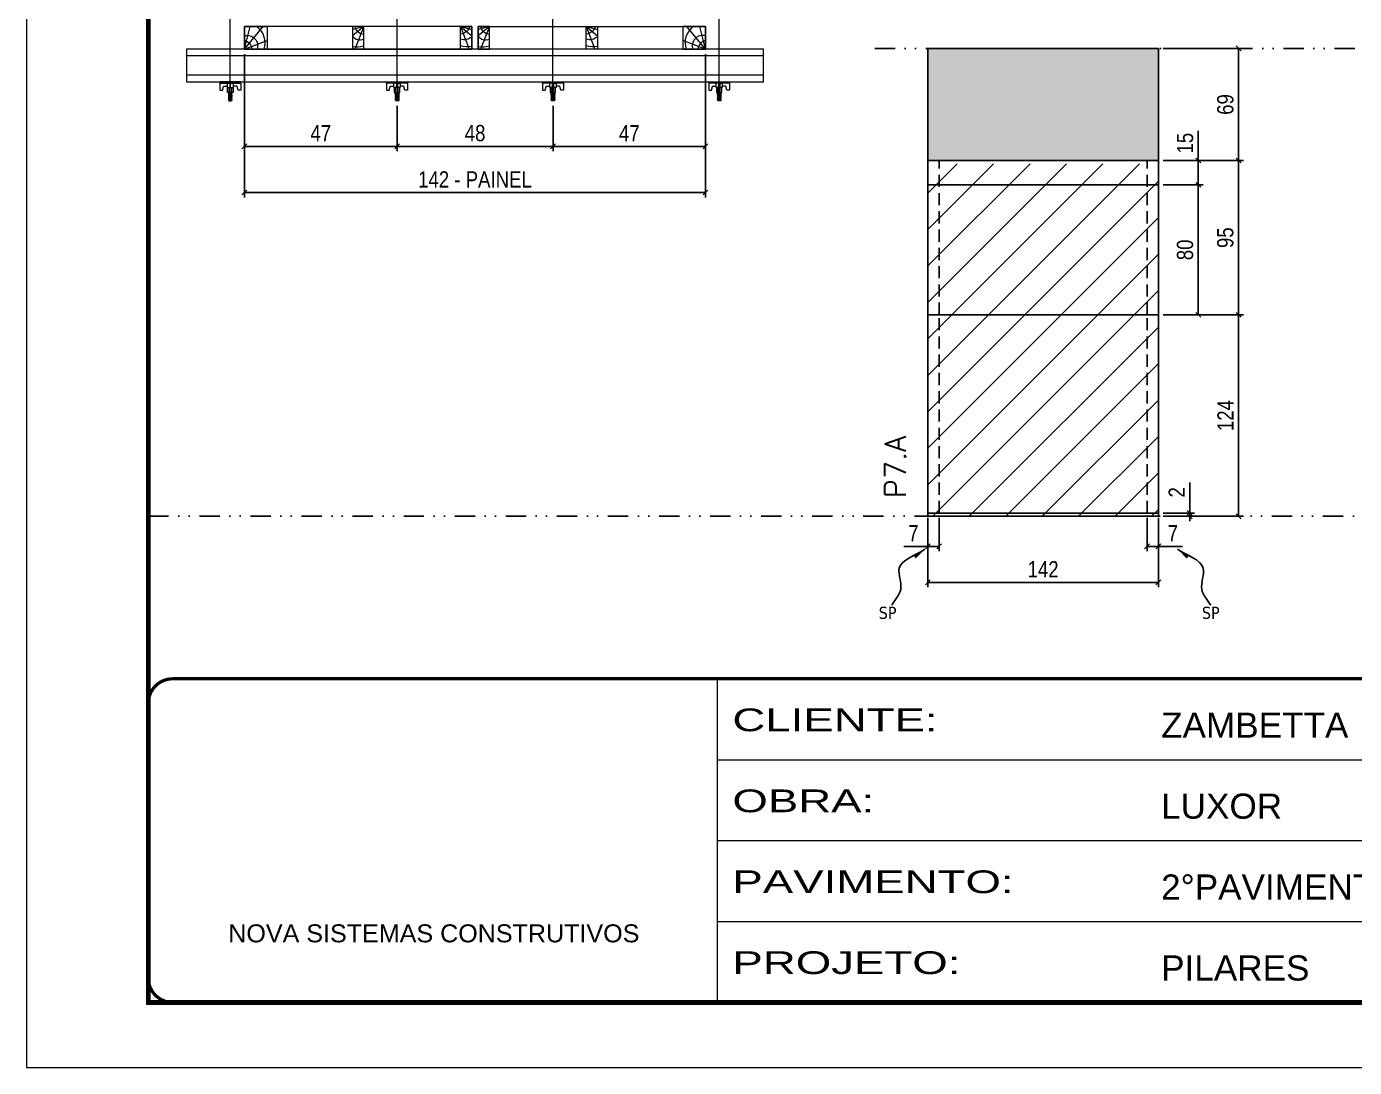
# Model space of a CAD drawing. Extents: x 14400 to 24104, y -21631 to 6985.
# Drawn here: x 16012 to 16830, y 2489 to 3130 of the extents above; entities that cross this region are included whole.
import ezdxf

# ---------------------------------------------------------------- set-up
doc = ezdxf.new("R2010")
doc.units = 0
for name, pattern in [('CONTINUO', [0]), ('DASHED', [0.75, 0.5, -0.25]), ('DIVIDE2', [0.625, 0.25, -0.125, 0, -0.125, 0, -0.125]), ('HIDDEN', [0.375, 0.25, -0.125])]:
    doc.linetypes.add(name, pattern=pattern)
for name, color, linetype in [('COTA', 241, 'Continuous'), ('MEIO_PONT', 93, 'Continuous'), ('Nível', 160, 'Continuous'), ('Painéis', 200, 'Continuous'), ('SARR_2.2x7', 40, 'Continuous'), ('texto', 7, 'Continuous')]:
    doc.layers.add(name, color=color, linetype=linetype)
for name, color, linetype, lineweight in [('Folhas', 255, 'Continuous', 9), ('Hachura', 251, 'Continuous', 9), ('Madeira', 126, 'Continuous', 18), ('Perfil Metálico', 224, 'Continuous', 18), ('SARRAFO DE PRESSAO', 251, 'DASHED', 9), ('Texto Seção', 7, 'Continuous', 15)]:
    doc.layers.add(name, color=color, linetype=linetype, lineweight=lineweight)
doc.styles.add('ARIAL', font='arial.ttf')
doc.styles.add('COTA TECNICA', font='techl___.ttf', dxfattribs={"height": 10})
doc.styles.add('COTA TECNICA 2X', font='techl___.ttf', dxfattribs={"height": 10})
doc.styles.add('COTA TECNICA-50', font='techl___.ttf', dxfattribs={"height": 10})
doc.styles.add('REGUA-120', font='ROMANS.shx', dxfattribs={"height": 15})
doc.styles.get("Standard").update_dxf_attribs({"font": 'arial.ttf'})
doc.styles.add('Tecnologia', font='')
doc.styles.get('Tecnologia').set_extended_font_data('Forgotten Futurist')
doc.dimstyles.new('COTA PAINEL-50', dxfattribs={"dimtxt": 10, "dimasz": 3, "dimexe": 3, "dimexo": 3, "dimgap": 3, "dimtad": 1, "dimdec": 1, "dimzin": 12, "dimdsep": 46, "dimtxsty": 'COTA TECNICA-50', "dimblk1": 'OBLIQUE', "dimblk2": 'OBLIQUE', "dimsah": 1, "dimcen": 0.9, "dimclrd": 4, "dimclre": 4, "dimclrt": 240, "dimadec": 1, "dimazin": 3, "dimtfac": 1, "dimtdec": 1, "dimtmove": 0, "dimatfit": 3, "dimfxl": 1, "dimtolj": 1, "dimtzin": 12, "dimarcsym": 0})
doc.dimstyles.new('PAINEL', dxfattribs={"dimtxt": 10, "dimasz": 3, "dimexe": 3, "dimexo": 3, "dimgap": 3, "dimtad": 1, "dimdec": 1, "dimzin": 12, "dimdsep": 46, "dimtxsty": 'COTA TECNICA', "dimblk1": 'OBLIQUE', "dimblk2": 'OBLIQUE', "dimsah": 1, "dimcen": 0.9, "dimclrd": 4, "dimclre": 4, "dimclrt": 240, "dimadec": 1, "dimazin": 3, "dimtfac": 1, "dimtdec": 1, "dimtmove": 0, "dimatfit": 3, "dimfxl": 1, "dimtolj": 1, "dimtzin": 12, "dimarcsym": 0})
doc.dimstyles.new('SECAO PILAR', dxfattribs={"dimtxt": 10, "dimasz": 3, "dimexe": 3, "dimexo": 3, "dimgap": 3, "dimtad": 1, "dimdec": 1, "dimlfac": 0.5, "dimzin": 12, "dimdsep": 46, "dimtxsty": 'COTA TECNICA 2X', "dimblk1": 'OBLIQUE', "dimblk2": 'OBLIQUE', "dimsah": 1, "dimcen": 0.9, "dimclrd": 256, "dimclre": 256, "dimclrt": 256, "dimadec": 1, "dimazin": 3, "dimtfac": 1, "dimtdec": 1, "dimtmove": 0, "dimatfit": 3, "dimfxl": 1, "dimtolj": 1, "dimtzin": 12, "dimarcsym": 0})
doc.dimstyles.get("Standard").update_dxf_attribs({"dimtxt": 0.18, "dimasz": 0.18, "dimexe": 0.18, "dimexo": 0.0625, "dimgap": 0.09, "dimtad": 0, "dimtih": 1, "dimtoh": 1, "dimdec": 4, "dimzin": 0, "dimdsep": 46, "dimtxsty": 'Standard', "dimcen": 0.09, "dimadec": 0, "dimazin": 0, "dimtfac": 1, "dimtdec": 4, "dimtofl": 0, "dimtmove": 0, "dimatfit": 3, "dimfxl": 1, "dimtolj": 1, "dimtzin": 0, "dimarcsym": 0})

# ---------------------------------------------------------------- blocks, each defined once
blk = doc.blocks.new('9999999999')
at = {"color": 30, "linetype": 'CONTINUO'}
for p, q in [((98564.56, 34230.21), (98564.56, 34429.45)), ((98564.56, 34379.64), (99583.98, 34379.64)), ((98564.56, 34329.83), (99487.98, 34329.83)), ((98564.56, 34280.02), (99487.98, 34280.02))]:
    blk.add_line(p, q, dxfattribs=at)
at = {"color": 30, "linetype": 'CONTINUO', "const_width": 2}
blk.add_lwpolyline([(99583.98, 34230.21), (99583.98, 34414.45, 0.414214), (99568.98, 34429.45), (98228.98, 34429.45, 0.414214), (98213.98, 34414.45), (98213.98, 34245.21, 0.414214), (98228.98, 34230.21), (99583.98, 34230.21)], format="xyb", dxfattribs=at)
at = {"layer": 'Folhas'}
blk.add_lwpolyline([(98138.98, 34190.21), (99623.98, 34190.21), (99623.98, 35240.21), (98138.98, 35240.21)], close=True, dxfattribs=at)
at = {"layer": 'Folhas', "color": 30, "const_width": 3}
blk.add_lwpolyline([(98213.98, 34230.21), (99583.98, 34230.21), (99583.98, 35200.21), (98213.98, 35200.21)], close=True, dxfattribs=at)
at = {"color": 7, "linetype": 'Continuous', "ltscale": 5, "style": 'ARIAL'}
for s, height, p in [('ZAMBETTA', 15.483, (98837.68, 34393.13)), ('LUXOR', 15.483, (98837.68, 34343.32)), ('2°PAVIMENTO - 1°ETAPA', 15.4829, (98837.68, 34293.51)), ('NOVA SISTEMAS CONSTRUTIVOS', 11.0592, (98263.19, 34267.21)), ('PILARES', 15.483, (98837.68, 34243.7))]:
    blk.add_text(s, height=height, dxfattribs=at).set_placement(p)
at = {"layer": 'Folhas', "color": 7, "style": 'Tecnologia', "width": 1.5}
for s, p in [('CLIENTE:', (98573.65, 34397.17)), ('OBRA:', (98573.65, 34347.31)), ('PAVIMENTO:', (98573.65, 34297.5)), ('PROJETO:', (98573.65, 34247.69))]:
    blk.add_text(s, height=14, dxfattribs=at).set_placement(p)
blk = doc.blocks.new('_Oblique')
at = {"color": 0, "linetype": 'ByBlock', "lineweight": -2}
blk.add_line((-0.5, -0.5), (0.5, 0.5), dxfattribs=at)
blk = doc.blocks.new('*D829')
at = {"layer": 'COTA', "lineweight": -2, "transparency": 16777216}
for p, q in [((16146.11, 3112.76), (16146.11, 3024.59)), ((16430.11, 3112.8), (16430.11, 3024.59)), ((16146.11, 3027.59), (16430.11, 3027.59))]:
    blk.add_line(p, q, dxfattribs=at)
at = {"layer": 'Defpoints', "color": 0, "transparency": 16777216}
for p in [(16146.11, 3115.76), (16430.11, 3115.8), (16430.11, 3027.59)]:
    blk.add_point(p, dxfattribs=at)
at = {"layer": 'COTA', "lineweight": -2, "transparency": 16777216, "xscale": 3, "yscale": 3, "zscale": 3, "rotation": 180}
blk.add_blockref('_Oblique', (16146.11, 3027.59), dxfattribs=at)
at = {"layer": 'COTA', "lineweight": -2, "transparency": 16777216, "xscale": 3, "yscale": 3, "zscale": 3}
blk.add_blockref('_Oblique', (16430.11, 3027.59), dxfattribs=at)
at = {"layer": 'COTA', "transparency": 16777216, "insert": (16288.11, 3035.66), "char_height": 10, "attachment_point": 5, "style": 'COTA TECNICA 2X'}
blk.add_mtext('\\A1;142 - PAINEL', dxfattribs=at)
blk = doc.blocks.new('*D830')
at = {"layer": 'COTA', "lineweight": -2, "transparency": 16777216}
for p, q in [((16146.11, 3112.75), (16146.11, 3053.01)), ((16240.18, 3080.98), (16240.18, 3053.01)), ((16146.11, 3056.01), (16240.18, 3056.01))]:
    blk.add_line(p, q, dxfattribs=at)
at = {"layer": 'Defpoints', "color": 0, "transparency": 16777216}
for p in [(16146.11, 3115.75), (16240.18, 3083.98), (16240.18, 3056.01)]:
    blk.add_point(p, dxfattribs=at)
at = {"layer": 'COTA', "lineweight": -2, "transparency": 16777216, "xscale": 3, "yscale": 3, "zscale": 3, "rotation": 180}
blk.add_blockref('_Oblique', (16146.11, 3056.01), dxfattribs=at)
at = {"layer": 'COTA', "lineweight": -2, "transparency": 16777216, "xscale": 3, "yscale": 3, "zscale": 3}
blk.add_blockref('_Oblique', (16240.18, 3056.01), dxfattribs=at)
at = {"layer": 'COTA', "transparency": 16777216, "insert": (16193.15, 3064.09), "char_height": 10, "attachment_point": 5, "style": 'COTA TECNICA 2X'}
blk.add_mtext('\\A1;47', dxfattribs=at)
blk = doc.blocks.new('*D831')
at = {"layer": 'COTA', "lineweight": -2, "transparency": 16777216}
for p, q in [((16430.11, 3112.75), (16430.11, 3053.01)), ((16336.18, 3080.98), (16336.18, 3053.01)), ((16336.18, 3056.01), (16430.11, 3056.01))]:
    blk.add_line(p, q, dxfattribs=at)
at = {"layer": 'Defpoints', "color": 0, "transparency": 16777216}
for p in [(16430.11, 3115.75), (16336.18, 3083.98), (16430.11, 3056.01)]:
    blk.add_point(p, dxfattribs=at)
at = {"layer": 'COTA', "lineweight": -2, "transparency": 16777216, "xscale": 3, "yscale": 3, "zscale": 3, "rotation": 180}
blk.add_blockref('_Oblique', (16336.18, 3056.01), dxfattribs=at)
at = {"layer": 'COTA', "lineweight": -2, "transparency": 16777216, "xscale": 3, "yscale": 3, "zscale": 3}
blk.add_blockref('_Oblique', (16430.11, 3056.01), dxfattribs=at)
at = {"layer": 'COTA', "transparency": 16777216, "insert": (16383.15, 3064.09), "char_height": 10, "attachment_point": 5, "style": 'COTA TECNICA 2X'}
blk.add_mtext('\\A1;47', dxfattribs=at)
blk = doc.blocks.new('C')
at = {"layer": 'Hachura', "color": 0}
for p, q in [((0, 3.22), (0, -3.22)), ((0.45, 3.22), (0, 3.22)), ((0.46, 3.16), (0, 3.16)), ((0.46, 3.05), (0, 3.05)), ((0.46, 2.88), (0, 2.88)), ((0, 2.75), (0, -1.16)), ((0.46, 2.65), (0, 2.65)), ((0.46, 2.23), (0, 2.23)), ((0.46, 1.51), (0, 1.51)), ((0.39, 0.49), (0.17, 0.49)), ((0.45, -3.23), (0.45, 3.22)), ((0.45, 3.22), (2.58, 3.22)), ((1.74, 0.97), (0.45, 0.97)), ((1.45, 0.1), (0.45, 0.1)), ((1.35, 1.94), (1.35, 0.96)), ((2.58, 2.39), (1.47, 2.09)), ((1.74, -0.97), (1.74, 0.97)), ((1.74, 0.97), (1.74, 0.84)), ((1.74, 0.97), (1.74, 0.84)), ((1.74, 0.84), (3.35, 0.84)), ((3.35, 0.45), (1.74, 0.45)), ((2.58, 3.22), (2.58, 2.39)), ((3.32, 0.84), (3.32, -0.84)), ((3.35, 0.84), (3.35, -0.84)), ((3.68, 0.45), (3.35, 0.45)), ((3.84, -0.52), (3.35, 0.45)), ((3.35, 0.06), (3.67, -0.57)), ((3.68, 0.45), (4.16, -0.52)), ((3.72, 0.5), (4.25, -0.57)), ((4.37, -0.55), (3.83, 0.53)), ((4.15, 0.45), (3.93, 0.45)), ((4.42, -0.52), (3.93, 0.45)), ((4.15, 0.45), (4.26, 0.45)), ((4.26, 0.45), (4.74, -0.52)), ((4.3, 0.5), (4.83, -0.57)), ((4.95, -0.55), (4.41, 0.53)), ((4.51, 0.45), (4.84, 0.45)), ((5, -0.52), (4.51, 0.45)), ((4.84, 0.45), (5.32, -0.52)), ((4.88, 0.5), (5.41, -0.57)), ((5.53, -0.55), (4.99, 0.53)), ((5.58, -0.52), (5.09, 0.45)), ((5.42, 0.45), (5.09, 0.45)), ((5.58, -0.52), (5.09, 0.45)), ((5.42, 0.45), (5.74, -0.19)), ((5.46, 0.5), (5.74, -0.07)), ((5.74, 0.19), (5.57, 0.53)), ((5.74, 0.32), (5.68, 0.45)), ((5.68, 0.45), (5.74, 0.45)), ((5.74, 0.45), (5.9, 0.29)), ((5.74, 0.45), (5.74, -0.52)), ((5.9, -0.36), (5.9, 0.29)), ((0.45, 0), (0, 0)), ((0.46, -1.52), (0, -1.52)), ((0.46, -2.23), (0, -2.23)), ((0.46, -2.65), (0, -2.65)), ((0.46, -2.88), (0, -2.88)), ((0.46, -3.05), (0, -3.05)), ((0.46, -3.16), (0, -3.16)), ((0, -3.22), (2.57, -3.22)), ((0.08, -0.48), (0.29, -0.48)), ((0.29, -0.48), (0.4, -0.48)), ((0.45, 0), (0.45, -0.97)), ((0.45, -0.16), (1.45, -0.16)), ((0.45, -0.65), (0.45, -0.32)), ((0.45, -3.23), (0.45, -0.65)), ((0.45, -0.97), (1.74, -0.97)), ((1.35, -1.94), (1.35, -0.97)), ((2.58, -2.39), (1.47, -2.1)), ((3.35, -0.32), (1.74, -0.32)), ((3.35, -0.84), (1.74, -0.84)), ((2.58, -3.23), (2.58, -2.39)), ((3.35, -0.07), (3.58, -0.52)), ((3.35, -0.52), (3.58, -0.52)), ((3.84, -0.52), (4.16, -0.52)), ((4.42, -0.52), (4.74, -0.52)), ((4.63, -0.52), (4.74, -0.52)), ((5, -0.52), (5.32, -0.52)), ((5.58, -0.52), (5.74, -0.52)), ((5.74, -0.52), (5.9, -0.36)), ((5.74, -0.52), (5.74, -0.52))]:
    blk.add_line(p, q, dxfattribs=at)
for centre, radius, start, end in [((1.52, 1.94), 0.161, 104.7436, 180), ((1.44, -0.03), 0.129, 272.695, 87.305), ((3.81, 0.39), 0.143, 25.5688, 154.4312), ((4.39, 0.39), 0.143, 25.5688, 154.4312), ((4.97, 0.39), 0.143, 25.5688, 154.4312), ((5.55, 0.39), 0.143, 25.5688, 154.4312), ((0.17, -0.37), 0.174, 221.744, 317.8592), ((1.52, -1.94), 0.161, 180, 255.2564), ((3.71, -0.4), 0.174, 222.1408, 318.256), ((4.29, -0.4), 0.174, 222.1408, 318.256), ((4.87, -0.4), 0.174, 222.1408, 318.256), ((5.45, -0.4), 0.174, 222.1408, 318.256), ((5.61, -0.4), 0.174, 317.8592, 318.256)]:
    blk.add_arc(centre, radius, start, end, dxfattribs=at)
blk = doc.blocks.new('*D832')
at = {"layer": 'COTA', "lineweight": -2, "transparency": 16777216}
for p, q in [((16240.18, 3080.98), (16240.18, 3053.01)), ((16336.18, 3080.98), (16336.18, 3053.01)), ((16240.18, 3056.01), (16336.18, 3056.01))]:
    blk.add_line(p, q, dxfattribs=at)
at = {"layer": 'Defpoints', "color": 0, "transparency": 16777216}
for p in [(16240.18, 3083.98), (16336.18, 3083.98), (16336.18, 3056.01)]:
    blk.add_point(p, dxfattribs=at)
at = {"layer": 'COTA', "lineweight": -2, "transparency": 16777216, "xscale": 3, "yscale": 3, "zscale": 3, "rotation": 180}
blk.add_blockref('_Oblique', (16240.18, 3056.01), dxfattribs=at)
at = {"layer": 'COTA', "lineweight": -2, "transparency": 16777216, "xscale": 3, "yscale": 3, "zscale": 3}
blk.add_blockref('_Oblique', (16336.18, 3056.01), dxfattribs=at)
at = {"layer": 'COTA', "transparency": 16777216, "insert": (16288.18, 3064.11), "char_height": 10, "attachment_point": 5, "style": 'COTA TECNICA 2X'}
blk.add_mtext('\\A1;48', dxfattribs=at)
blk = doc.blocks.new('PONTALETE')
at = {"layer": 'Madeira'}
for q in [(2.71, 7), (7, 5.76), (7, 1.74)]:
    blk.add_line((0, 0), q, dxfattribs=at)
blk.add_lwpolyline([(0, 0), (7, 0), (7, 7), (0, 7)], close=True, dxfattribs=at)
for centre, radius, start, end in [((2.04, 0.06), 6.23, 37.2818, 109.0913), ((1.09, 0.9), 3.19, 343.603, 109.9847), ((-0.21, -0.78), 3.09, 14.6322, 86.0383)]:
    blk.add_arc(centre, radius, start, end, dxfattribs=at)
blk = doc.blocks.new('MEIO PONTALETE')
at = {"layer": 'Madeira'}
for q in [(2.71, 7), (3.5, 2.88), (3.5, 0.87)]:
    blk.add_line((0, 0), q, dxfattribs=at)
blk.add_lwpolyline([(0, 0), (3.5, 0), (3.5, 7), (0, 7)], close=True, dxfattribs=at)
for centre, radius, start, end in [((2.04, 0.06), 6.23, 76.4499, 109.0913), ((1.09, 0.9), 3.19, 40.9063, 109.9847), ((-0.21, -0.78), 3.09, 14.6322, 86.0383)]:
    blk.add_arc(centre, radius, start, end, dxfattribs=at)
blk = doc.blocks.new('*D840')
at = {"layer": 'COTA', "color": 4, "lineweight": -2, "transparency": 16777216}
for p, q in [((16567.01, 2827.29), (16567.01, 2784.61)), ((16709.01, 2827.29), (16709.01, 2784.61)), ((16709.01, 2787.61), (16567.01, 2787.61))]:
    blk.add_line(p, q, dxfattribs=at)
at = {"layer": 'Defpoints', "color": 0, "transparency": 16777216}
for p in [(16567.01, 2830.29), (16709.01, 2830.29), (16567.01, 2787.61)]:
    blk.add_point(p, dxfattribs=at)
at = {"layer": 'COTA', "color": 4, "lineweight": -2, "transparency": 16777216, "xscale": 3, "yscale": 3, "zscale": 3, "rotation": 180}
blk.add_blockref('_Oblique', (16567.01, 2787.61), dxfattribs=at)
at = {"layer": 'COTA', "color": 4, "lineweight": -2, "transparency": 16777216, "xscale": 3, "yscale": 3, "zscale": 3}
blk.add_blockref('_Oblique', (16709.01, 2787.61), dxfattribs=at)
at = {"layer": 'COTA', "color": 240, "transparency": 16777216, "insert": (16638.01, 2795.68), "char_height": 10, "attachment_point": 5, "style": 'COTA TECNICA'}
blk.add_mtext('\\A1;142', dxfattribs=at)
blk = doc.blocks.new('*D841')
at = {"layer": 'COTA', "color": 4, "lineweight": -2, "transparency": 16777216}
for p, q in [((16702.01, 2827.29), (16702.01, 2806.78)), ((16709.01, 2825.29), (16709.01, 2806.78)), ((16702.01, 2809.78), (16709.01, 2809.78)), ((16709.01, 2809.78), (16723.74, 2809.78))]:
    blk.add_line(p, q, dxfattribs=at)
at = {"layer": 'Defpoints', "color": 0, "transparency": 16777216}
for p in [(16702.01, 2830.29), (16709.01, 2828.29), (16709.01, 2809.78)]:
    blk.add_point(p, dxfattribs=at)
at = {"layer": 'COTA', "color": 4, "lineweight": -2, "transparency": 16777216, "xscale": 3, "yscale": 3, "zscale": 3, "rotation": 180}
blk.add_blockref('_Oblique', (16702.01, 2809.78), dxfattribs=at)
at = {"layer": 'COTA', "color": 4, "lineweight": -2, "transparency": 16777216, "xscale": 3, "yscale": 3, "zscale": 3}
blk.add_blockref('_Oblique', (16709.01, 2809.78), dxfattribs=at)
at = {"layer": 'COTA', "color": 240, "transparency": 16777216, "insert": (16717.87, 2817.85), "char_height": 10, "attachment_point": 5, "style": 'COTA TECNICA-50'}
blk.add_mtext('\\A1;7', dxfattribs=at)
blk = doc.blocks.new('*D842')
at = {"layer": 'COTA', "color": 4, "lineweight": -2, "transparency": 16777216}
for p, q in [((16567.01, 2825.29), (16567.01, 2806.78)), ((16574.01, 2827.29), (16574.01, 2806.78)), ((16567.01, 2809.78), (16552.28, 2809.78)), ((16574.01, 2809.78), (16567.01, 2809.78))]:
    blk.add_line(p, q, dxfattribs=at)
at = {"layer": 'Defpoints', "color": 0, "transparency": 16777216}
for p in [(16574.01, 2830.29), (16567.01, 2828.29), (16567.01, 2809.78)]:
    blk.add_point(p, dxfattribs=at)
at = {"layer": 'COTA', "color": 4, "lineweight": -2, "transparency": 16777216, "xscale": 3, "yscale": 3, "zscale": 3, "rotation": 180}
blk.add_blockref('_Oblique', (16567.01, 2809.78), dxfattribs=at)
at = {"layer": 'COTA', "color": 4, "lineweight": -2, "transparency": 16777216, "xscale": 3, "yscale": 3, "zscale": 3}
blk.add_blockref('_Oblique', (16574.01, 2809.78), dxfattribs=at)
at = {"layer": 'COTA', "color": 240, "transparency": 16777216, "insert": (16558.14, 2817.85), "char_height": 10, "attachment_point": 5, "style": 'COTA TECNICA-50'}
blk.add_mtext('\\A1;7', dxfattribs=at)
blk = doc.blocks.new('*D857')
at = {"layer": 'COTA', "color": 4, "linetype": 'ByBlock', "lineweight": -2, "transparency": 16777216}
for p, q in [((16712.01, 2952.29), (16761.37, 2952.29)), ((16758.37, 2828.29), (16758.37, 2952.29)), ((16712.01, 2828.29), (16761.37, 2828.29))]:
    blk.add_line(p, q, dxfattribs=at)
at = {"layer": 'Defpoints', "color": 0, "linetype": 'ByBlock', "transparency": 16777216}
for p in [(16709.01, 2952.29), (16758.37, 2952.29), (16709.01, 2828.29)]:
    blk.add_point(p, dxfattribs=at)
at = {"layer": 'COTA', "color": 4, "linetype": 'ByBlock', "lineweight": -2, "transparency": 16777216, "xscale": 3, "yscale": 3, "zscale": 3}
for p, rotation in [((16758.37, 2952.29), 90), ((16758.37, 2828.29), 270)]:
    blk.add_blockref('_Oblique', p, dxfattribs=dict(at, rotation=rotation))
at = {"layer": 'COTA', "color": 240, "linetype": 'ByBlock', "transparency": 16777216, "insert": (16750.3, 2890.29), "char_height": 10, "attachment_point": 5, "rotation": 90, "style": 'COTA TECNICA'}
blk.add_mtext('\\A1;124', dxfattribs=at)
blk = doc.blocks.new('*D843')
at = {"layer": 'COTA', "color": 4, "lineweight": -2, "transparency": 16777216}
for p, q in [((16728.26, 2830.29), (16728.26, 2849.09)), ((16712.01, 2830.29), (16731.26, 2830.29)), ((16728.26, 2828.29), (16728.26, 2830.29)), ((16712.01, 2828.29), (16731.26, 2828.29)), ((16728.26, 2828.29), (16728.26, 2825.29))]:
    blk.add_line(p, q, dxfattribs=at)
at = {"layer": 'Defpoints', "color": 0, "transparency": 16777216}
for p in [(16709.01, 2830.29), (16709.01, 2828.29), (16728.26, 2828.29)]:
    blk.add_point(p, dxfattribs=at)
at = {"layer": 'COTA', "color": 4, "lineweight": -2, "transparency": 16777216, "xscale": 3, "yscale": 3, "zscale": 3}
for p, rotation in [((16728.26, 2830.29), 270), ((16728.26, 2828.29), 90)]:
    blk.add_blockref('_Oblique', p, dxfattribs=dict(at, rotation=rotation))
at = {"layer": 'COTA', "color": 240, "transparency": 16777216, "insert": (16720.26, 2843.03), "char_height": 10, "attachment_point": 5, "rotation": 90, "style": 'COTA TECNICA-50'}
blk.add_mtext('\\A1;2', dxfattribs=at)
blk = doc.blocks.new('*D858')
at = {"layer": 'COTA', "color": 4, "linetype": 'ByBlock', "lineweight": -2, "transparency": 16777216}
for p, q in [((16712.01, 2952.29), (16761.37, 2952.29)), ((16758.37, 2828.29), (16758.37, 2952.29)), ((16712.01, 2828.29), (16761.37, 2828.29))]:
    blk.add_line(p, q, dxfattribs=at)
at = {"layer": 'Defpoints', "color": 0, "linetype": 'ByBlock', "transparency": 16777216}
for p in [(16709.01, 2952.29), (16758.37, 2952.29), (16709.01, 2828.29)]:
    blk.add_point(p, dxfattribs=at)
at = {"layer": 'COTA', "color": 4, "linetype": 'ByBlock', "lineweight": -2, "transparency": 16777216, "xscale": 3, "yscale": 3, "zscale": 3}
for p, rotation in [((16758.37, 2952.29), 90), ((16758.37, 2828.29), 270)]:
    blk.add_blockref('_Oblique', p, dxfattribs=dict(at, rotation=rotation))
at = {"layer": 'COTA', "color": 240, "linetype": 'ByBlock', "transparency": 16777216, "insert": (16750.3, 2890.29), "char_height": 10, "attachment_point": 5, "rotation": 90, "style": 'COTA TECNICA'}
blk.add_mtext('\\A1;124', dxfattribs=at)
blk = doc.blocks.new('*D855')
at = {"layer": 'COTA', "color": 4, "lineweight": -2, "transparency": 16777216}
for p, q in [((16712.01, 3047.29), (16761.37, 3047.29)), ((16758.37, 2952.29), (16758.37, 3047.29)), ((16712.01, 2952.29), (16761.37, 2952.29))]:
    blk.add_line(p, q, dxfattribs=at)
at = {"layer": 'Defpoints', "color": 0, "transparency": 16777216}
for p in [(16709.01, 3047.29), (16758.37, 3047.29), (16709.01, 2952.29)]:
    blk.add_point(p, dxfattribs=at)
at = {"layer": 'COTA', "color": 4, "lineweight": -2, "transparency": 16777216, "xscale": 3, "yscale": 3, "zscale": 3}
for p, rotation in [((16758.37, 3047.29), 90), ((16758.37, 2952.29), 270)]:
    blk.add_blockref('_Oblique', p, dxfattribs=dict(at, rotation=rotation))
at = {"layer": 'COTA', "color": 240, "transparency": 16777216, "insert": (16750.23, 2999.79), "char_height": 10, "attachment_point": 5, "rotation": 90, "style": 'COTA TECNICA'}
blk.add_mtext('\\A1;95', dxfattribs=at)
blk = doc.blocks.new('*D859')
at = {"layer": 'COTA', "color": 4, "lineweight": -2, "transparency": 16777216}
for p, q in [((16712.01, 3116.29), (16761.37, 3116.29)), ((16758.37, 3047.29), (16758.37, 3116.29)), ((16712.01, 3047.29), (16761.37, 3047.29))]:
    blk.add_line(p, q, dxfattribs=at)
at = {"layer": 'Defpoints', "color": 0, "transparency": 16777216}
for p in [(16709.01, 3116.29), (16758.37, 3116.29), (16709.01, 3047.29)]:
    blk.add_point(p, dxfattribs=at)
at = {"layer": 'COTA', "color": 4, "lineweight": -2, "transparency": 16777216, "xscale": 3, "yscale": 3, "zscale": 3}
for p, rotation in [((16758.37, 3116.29), 90), ((16758.37, 3047.29), 270)]:
    blk.add_blockref('_Oblique', p, dxfattribs=dict(at, rotation=rotation))
at = {"layer": 'COTA', "color": 240, "transparency": 16777216, "insert": (16750.24, 3081.79), "char_height": 10, "attachment_point": 5, "rotation": 90, "style": 'COTA TECNICA'}
blk.add_mtext('\\A1;69', dxfattribs=at)
blk = doc.blocks.new('*D2176')
at = {"layer": 'COTA', "color": 4, "lineweight": -2, "transparency": 16777216}
for p, q in [((16712.01, 3032.29), (16736.57, 3032.29)), ((16733.57, 2952.29), (16733.57, 3032.29)), ((16712.01, 2952.29), (16736.57, 2952.29))]:
    blk.add_line(p, q, dxfattribs=at)
at = {"layer": 'Defpoints', "color": 0, "transparency": 16777216}
for p in [(16709.01, 3032.29), (16733.57, 3032.29), (16709.01, 2952.29)]:
    blk.add_point(p, dxfattribs=at)
at = {"layer": 'COTA', "color": 4, "lineweight": -2, "transparency": 16777216, "xscale": 3, "yscale": 3, "zscale": 3}
for p, rotation in [((16733.57, 3032.29), 90), ((16733.57, 2952.29), 270)]:
    blk.add_blockref('_Oblique', p, dxfattribs=dict(at, rotation=rotation))
at = {"layer": 'COTA', "color": 240, "transparency": 16777216, "insert": (16725.44, 2992.29), "char_height": 10, "attachment_point": 5, "rotation": 90, "style": 'COTA TECNICA'}
blk.add_mtext('\\A1;80', dxfattribs=at)
blk = doc.blocks.new('*D2177')
at = {"layer": 'COTA', "color": 4, "lineweight": -2, "transparency": 16777216}
for p, q in [((16733.57, 3047.29), (16733.57, 3065.66)), ((16712.01, 3047.29), (16736.57, 3047.29)), ((16733.57, 3032.29), (16733.57, 3047.29)), ((16712.01, 3032.29), (16736.57, 3032.29))]:
    blk.add_line(p, q, dxfattribs=at)
at = {"layer": 'Defpoints', "color": 0, "transparency": 16777216}
for p in [(16709.01, 3047.29), (16733.57, 3047.29), (16709.01, 3032.29)]:
    blk.add_point(p, dxfattribs=at)
at = {"layer": 'COTA', "color": 4, "lineweight": -2, "transparency": 16777216, "xscale": 3, "yscale": 3, "zscale": 3}
for p, rotation in [((16733.57, 3047.29), 90), ((16733.57, 3032.29), 270)]:
    blk.add_blockref('_Oblique', p, dxfattribs=dict(at, rotation=rotation))
at = {"layer": 'COTA', "color": 240, "transparency": 16777216, "insert": (16725.46, 3057.97), "char_height": 10, "attachment_point": 5, "rotation": 90, "style": 'COTA TECNICA'}
blk.add_mtext('\\A1;15', dxfattribs=at)

msp = doc.modelspace()

# ---------------------------------------------------------------- hatches: boundary and pattern name
at = {"layer": 'COTA'}
h = msp.add_hatch(dxfattribs=at)
h.set_pattern_fill('AR-CONC', color=256, scale=0.03)
h.set_pattern_definition([(50, (-7, -2327.15), (5.4655401, -0.4781726), [0.5715, -6.2865]), (355, (-7, -2327.15), (-1.0573026, 5.7317054), [0.4572, -5.0292175]), (100.451445, (-6.5445, -2327.19), (4.4082374, 5.2535326), [0.4857003, -5.3427073]), (46.1842, (-7, -2325.626), (8.1323712, -1.2612698), [0.85725, -9.42975]), (96.63556, (-6.322, -2325.731), (7.122124, 7.4227837), [0.7285507, -8.0140682]), (351.18415, (-7, -2325.626), (7.122124, 7.4227837), [0.685799, -7.543792]), (21, (-6.238, -2326.007), (4.5484317, -3.067956), [0.5715, -6.2865]), (326, (-6.238, -2326.007), (1.8540609, 5.525639), [0.4572, -5.0292]), (71.451445, (-5.859, -2326.263), (6.4024926, 2.457683), [0.4857003, -5.3426981]), (37.5, (-7, -2327.1502), (0.0926581, 2.53665117), [0, -4.96824, 0, -5.1054, 0, -5.04825]), (7.5, (-7, -2327.1502), (2.00458988, 3.00541724), [0, -2.91084, 0, -4.85394, 0, -1.92405]), (327.5, (-8.6993, -2327.1502), (4.06771786, -0.17186232), [0, -1.905, 0, -5.9436, 0, -7.8867]), (317.5, (-9.4613, -2327.1502), (4.44387544, 0.7627947), [0, -2.4765, 0, -3.94716, 0, -5.6007])])
h.paths.add_polyline_path([(16709.01, 3116.29), (16567.01, 3116.29), (16567.01, 3047.29), (16709.01, 3047.29)])
at = {"layer": 'Hachura', "linetype": 'ByBlock'}
h = msp.add_hatch(dxfattribs=at)
h.set_pattern_fill('ANSI31', color=256, scale=5)
h.set_pattern_definition([(45, (0, -2), (-11.22532, 11.22532), [])])
h.paths.add_polyline_path([(16709.01, 3045.29), (16567.01, 3045.29), (16567.01, 2950.29), (16709.01, 2950.29)])
h.paths.add_polyline_path([(16709.01, 2950.29), (16567.01, 2950.29), (16567.01, 2828.29), (16709.01, 2828.29)])
h.paths.add_polyline_path([(17005.14, 2950.29), (16863.14, 2950.29), (16863.14, 2828.29), (17005.14, 2828.29)])
h.paths.add_polyline_path([(17005.14, 2976.29), (16863.14, 2976.29), (16863.14, 2950.29), (17005.14, 2950.29)])
h.paths.add_polyline_path([(17005.14, 3098.29), (16863.14, 3098.29), (16863.14, 2976.29), (17005.14, 2976.29)])
h.paths.add_polyline_path([(17166.21, 3045.29), (17141.21, 3045.29), (17141.21, 2828.29), (17166.21, 2828.29)])
h.paths.add_polyline_path([(17328.44, 3045.29), (17303.44, 3045.29), (17303.44, 2828.29), (17328.44, 2828.29)])
h.paths.add_polyline_path([(17166.21, 3114.29), (17141.21, 3114.29), (17141.21, 3112.29), (17166.21, 3112.29)])

# ---------------------------------------------------------------- linework, layer by layer
at = {"layer": 'COTA'}
msp.add_lwpolyline([(16567.01, 3047.29), (16709.01, 3047.29), (16709.01, 3116.29), (16567.01, 3116.29)], close=True, dxfattribs=at)
at = {"layer": 'Hachura'}
for p, q in [((16137.43, 3084.98), (16137.43, 3228.72)), ((16240.11, 3084.98), (16240.12, 3228.72)), ((16336.11, 3084.98), (16336.12, 3228.72)), ((16438.5, 3084.98), (16438.5, 3228.72))]:
    msp.add_line(p, q, dxfattribs=at)
at = {"layer": 'Madeira'}
for points in [[(16286.21, 3115.75), (16286.21, 3129.75), (16146.11, 3129.75), (16146.11, 3115.75)], [(16290.01, 3115.75), (16290.01, 3129.75), (16430.11, 3129.75), (16430.11, 3115.75)]]:
    msp.add_lwpolyline(points, close=True, dxfattribs=at)
at = {"layer": 'Nível', "color": 4, "linetype": 'DIVIDE2', "ltscale": 50}
for p, q in [((16534.36, 3116.29), (17456.97, 3116.29)), ((16086.97, 2828.29), (17456.97, 2828.29))]:
    msp.add_line(p, q, dxfattribs=at)
at = {"layer": 'Painéis'}
for p, q in [((16567.01, 3047.29), (16567.01, 2830.29)), ((16709.01, 3047.29), (16567.01, 3047.29)), ((16709.01, 2830.29), (16709.01, 3047.29)), ((16709.01, 3032.29), (16567.01, 3032.29)), ((16709.01, 2952.29), (16567.01, 2952.29)), ((16567.01, 2830.29), (16709.01, 2830.29))]:
    msp.add_line(p, q, dxfattribs=at)
msp.add_lwpolyline([(16709.01, 2830.29), (16567.01, 2830.29), (16567.01, 2828.29), (16709.01, 2828.29)], close=True, dxfattribs=at)
at = {"layer": 'Perfil Metálico'}
for p, q in [((16465.83, 3111.75), (16110.4, 3111.75)), ((16465.83, 3099.75), (16110.4, 3099.75))]:
    msp.add_line(p, q, dxfattribs=at)
msp.add_lwpolyline([(16110.4, 3115.75), (16110.4, 3095.75), (16465.83, 3095.81), (16465.83, 3115.81)], close=True, dxfattribs=at)
at = {"layer": 'SARR_2.2x7', "linetype": 'HIDDEN', "ltscale": 30}
for p, q in [((16574.01, 2952.29), (16574.01, 3047.29)), ((16702.01, 2952.29), (16702.01, 3047.29)), ((16574.01, 2830.29), (16574.01, 2952.29)), ((16702.01, 2830.29), (16702.01, 2952.29))]:
    msp.add_line(p, q, dxfattribs=at)

# ---------------------------------------------------------------- block references
at = {"layer": 'Hachura', "linetype": 'Continuous', "yscale": 2, "zscale": 2}
for p, xscale, rotation in [((16137.43, 3095.78), 2, 270), ((16240.11, 3095.78), -2, 90), ((16336.11, 3095.78), -2, 90), ((16438.5, 3095.78), -2, 90)]:
    msp.add_blockref('C', p, dxfattribs=dict(at, xscale=xscale, rotation=rotation))
at = {"layer": 'MEIO_PONT'}
for name, p, xscale, yscale, zscale, rotation in [('PONTALETE', (16146.11, 3115.75), -2, 2, 2, 270), ('MEIO PONTALETE', (16219.61, 3129.75), 1.999999997962732, 1.999999997962732, 1.999999997962732, 180), ('MEIO PONTALETE', (16279.21, 3129.75), -1.999999997962732, 1.999999997962732, 1.999999997962732, 180), ('MEIO PONTALETE', (16297.01, 3129.75), 1.999999997962732, 1.999999997962732, 1.999999997962732, 180), ('MEIO PONTALETE', (16356.61, 3129.75), -1.999999997962732, 1.999999997962732, 1.999999997962732, 180), ('PONTALETE', (16430.11, 3115.75), 2, 2, 2, 89.99999999999997)]:
    msp.add_blockref(name, p, dxfattribs=dict(at, xscale=xscale, yscale=yscale, zscale=zscale, rotation=rotation))
at = {"layer": 'SARRAFO DE PRESSAO', "color": 6, "linetype": 'ByBlock'}
msp.add_blockref('9999999999', (-82127.01, -31701.2), dxfattribs=at)

# ---------------------------------------------------------------- texts
at = {"layer": 'texto', "color": 0, "char_height": 7.5, "attachment_point": 5}
for insert in [(16542.23, 2768.79), (16741.25, 2768.79)]:
    msp.add_mtext('{\\fTahoma|b0|i0|c0|p34;\\C4;SP}', dxfattribs=dict(at, insert=insert))
at = {"layer": 'Texto Seção', "insert": (16553.54, 2839.54), "char_height": 13, "width": 285.3299, "attachment_point": 7, "rotation": 90, "style": 'REGUA-120'}
msp.add_mtext('\\pt26;P7.A', dxfattribs=at)

# ---------------------------------------------------------------- dimensions: what is measured, and where the dimension line sits
at = {"layer": 'COTA'}
dim = msp.add_linear_dim(base=(16430.11, 3027.59), p1=(16146.11, 3115.76), p2=(16430.11, 3115.8), text='<> - PAINEL', dimstyle='SECAO PILAR', dxfattribs=at)
dim.commit()
dim.dimension.update_dxf_attribs({"geometry": '*D829', "text_midpoint": (16288.11, 3035.66)})
for base, p1, p2, dimstyle, picture, middle in [((16240.18, 3056.01), (16146.11, 3115.75), (16240.18, 3083.98), 'SECAO PILAR', '*D830', (16193.15, 3064.09)), ((16430.11, 3056.01), (16336.18, 3083.98), (16430.11, 3115.75), 'SECAO PILAR', '*D831', (16383.15, 3064.09)), ((16336.18, 3056.01), (16240.18, 3083.98), (16336.18, 3083.98), 'SECAO PILAR', '*D832', (16288.18, 3064.11)), ((16709.01, 2809.78), (16702.01, 2830.29), (16709.01, 2828.29), 'COTA PAINEL-50', '*D841', (16717.87, 2817.85))]:
    dim = msp.add_linear_dim(base=base, p1=p1, p2=p2, dimstyle=dimstyle, dxfattribs=at)
    dim.commit()
    dim.dimension.update_dxf_attribs({"geometry": picture, "text_midpoint": middle})
for base, p1, p2, angle, dimstyle, picture, middle in [((16758.37, 3116.29), (16709.01, 3047.29), (16709.01, 3116.29), 90, 'PAINEL', '*D859', (16750.24, 3081.79)), ((16733.57, 3047.29), (16709.01, 3032.29), (16709.01, 3047.29), 90, 'PAINEL', '*D2177', (16725.46, 3057.97)), ((16758.37, 3047.29), (16709.01, 2952.29), (16709.01, 3047.29), 90, 'PAINEL', '*D855', (16750.23, 2999.79)), ((16733.57, 3032.29), (16709.01, 2952.29), (16709.01, 3032.29), 90, 'PAINEL', '*D2176', (16725.44, 2992.29)), ((16567.01, 2809.78), (16574.01, 2830.29), (16567.01, 2828.29), 180, 'COTA PAINEL-50', '*D842', (16558.14, 2817.85))]:
    dim = msp.add_linear_dim(base=base, p1=p1, p2=p2, angle=angle, dimstyle=dimstyle, dxfattribs=at)
    dim.commit()
    dim.dimension.update_dxf_attribs({"geometry": picture, "text_midpoint": middle})
at = {"layer": 'COTA', "linetype": 'ByBlock'}
for picture in ['*D857', '*D858']:
    dim = msp.add_aligned_dim(p1=(16709.01, 2828.29), p2=(16709.01, 2952.29), distance=-49.37, dimstyle='PAINEL', dxfattribs=at)
    dim.commit()
    dim.dimension.update_dxf_attribs({"geometry": picture, "text_midpoint": (16750.3, 2890.29)})
at = {"layer": 'COTA'}
dim = msp.add_linear_dim(base=(16728.26, 2828.29), p1=(16709.01, 2830.29), p2=(16709.01, 2828.29), angle=90, dimstyle='COTA PAINEL-50', dxfattribs=at)
dim.commit()
dim.dimension.update_dxf_attribs({"geometry": '*D843', "text_midpoint": (16728.26, 2843.03), "dimtype": 160})
dim = msp.add_linear_dim(base=(16567.01, 2787.61), p1=(16709.01, 2830.29), p2=(16567.01, 2830.29), angle=180, dimstyle='PAINEL', override={"dimarcsym": 2}, dxfattribs=at)
dim.commit()
dim.dimension.update_dxf_attribs({"geometry": '*D840', "text_midpoint": (16638.01, 2795.68)})

# ---------------------------------------------------------------- leaders
at = {"layer": 'COTA', "path_type": 1}
for points in [[(16565.18, 2808.1), (16549.39, 2796.27), (16550.32, 2783.26), (16544.76, 2773.48)], [(16720.83, 2808.1), (16736.62, 2796.27), (16735.7, 2783.26), (16741.25, 2773.48)]]:
    msp.add_leader(points, dimstyle='Standard', override={"dimasz": 8}, dxfattribs=at)

doc.saveas('drawing.dxf')
